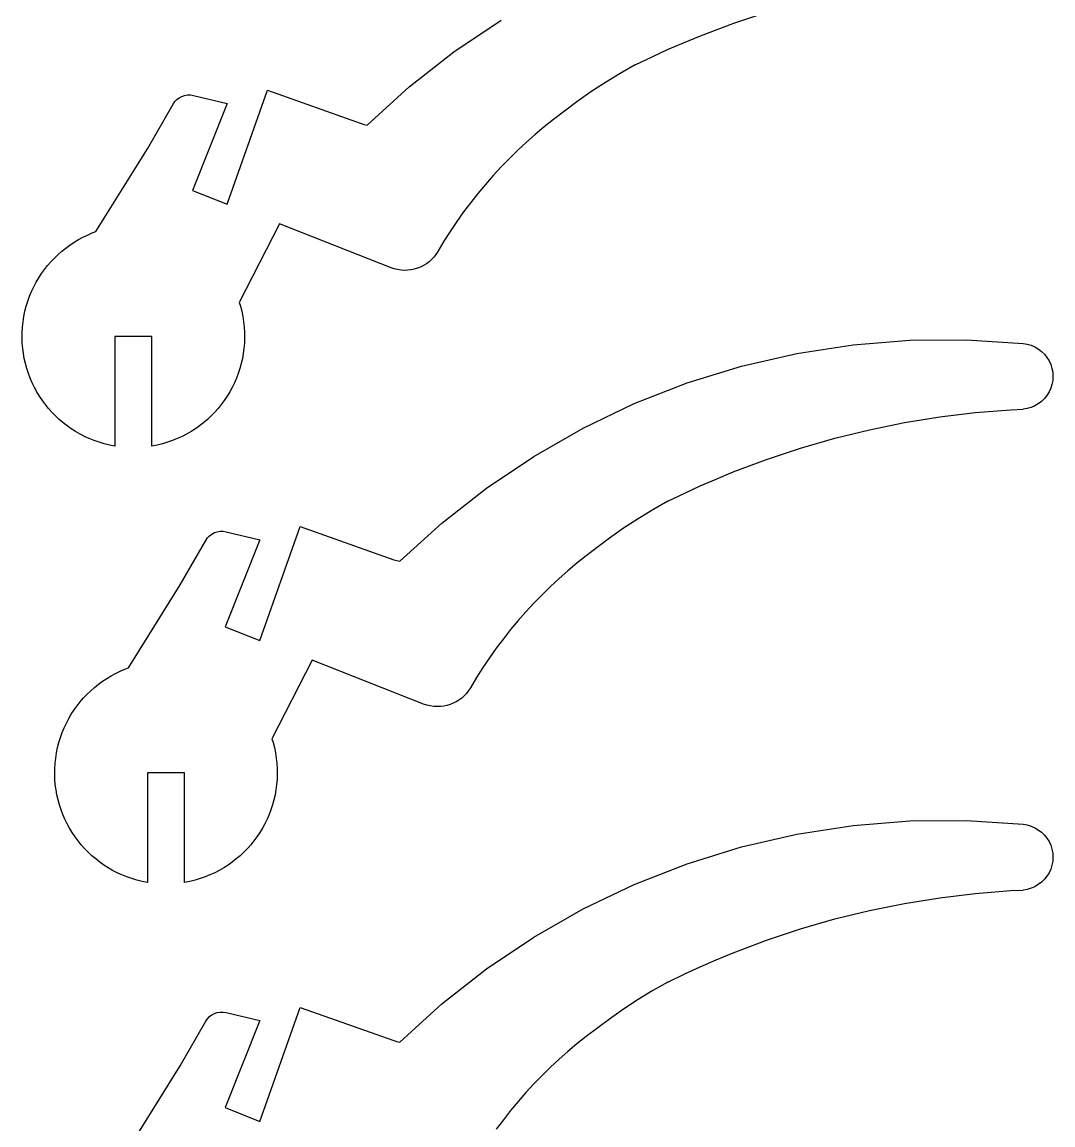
# Model space of a CAD drawing. Extents: x -322 to 322, y -250 to 250.
# Drawn here: x 26.3 to 113.1, y -121.3 to -28.4 of the extents above; entities that cross this region are included whole.
import ezdxf

# ---------------------------------------------------------------- set-up
doc = ezdxf.new("R2010")
doc.units = 0
doc.header["$MEASUREMENT"] = 0
doc.layers.get('0').update_dxf_attribs({"linetype": 'CONTINUOUS'})

msp = doc.modelspace()

# ---------------------------------------------------------------- linework, layer by layer
for p, q in [((86.22, -28.446), (89.076, -27.497)), ((62.642, -30.862), (66.613, -28.192)), ((83.404, -29.51), (86.22, -28.446)), ((81.984, -30.112), (83.404, -29.51)), ((80.634, -30.685), (81.984, -30.112)), ((58.876, -33.816), (62.642, -30.862)), ((77.913, -31.972), (79.409, -31.265)), ((79.409, -31.265), (80.634, -30.685)), ((77.913, -31.972), (76.646, -32.688)), ((76.646, -32.688), (75.401, -33.446)), ((43.549, -43.71), (46.955, -34.109)), ((46.955, -34.109), (54.827, -36.901)), ((55.335, -37.036), (58.876, -33.816)), ((74.181, -34.247), (72.986, -35.089)), ((75.401, -33.446), (74.181, -34.247)), ((36.827, -39.027), (38.987, -35.277)), ((38.987, -35.277), (39.133, -35.066)), ((39.133, -35.066), (39.307, -34.885)), ((39.307, -34.885), (39.506, -34.736)), ((39.506, -34.736), (39.724, -34.621)), ((39.724, -34.621), (39.958, -34.542)), ((39.958, -34.542), (40.203, -34.501)), ((40.203, -34.501), (40.454, -34.499)), ((40.454, -34.499), (40.707, -34.538)), ((43.555, -35.226), (40.636, -42.549)), ((40.707, -34.538), (43.555, -35.226)), ((72.986, -35.089), (71.025, -36.57)), ((54.827, -36.901), (55.08, -36.979)), ((55.08, -36.979), (55.335, -37.036)), ((71.025, -36.57), (70.248, -37.189)), ((69.489, -37.827), (68.746, -38.483)), ((70.248, -37.189), (69.489, -37.827)), ((68.746, -38.483), (68.022, -39.157)), ((32.499, -46.015), (36.827, -39.027)), ((67.314, -39.85), (66.625, -40.56)), ((68.022, -39.157), (67.314, -39.85)), ((66.625, -40.56), (65.955, -41.287)), ((65.955, -41.287), (65.303, -42.031)), ((40.636, -42.549), (43.549, -43.71)), ((65.303, -42.031), (64.67, -42.792)), ((64.057, -43.569), (63.463, -44.361)), ((64.67, -42.792), (64.057, -43.569)), ((63.463, -44.361), (62.89, -45.169)), ((47.942, -45.361), (44.564, -51.975)), ((57.345, -49.054), (47.942, -45.361)), ((62.89, -45.169), (62.337, -45.992)), ((31.402, -46.485), (31.79, -46.299)), ((31.79, -46.299), (32.187, -46.13)), ((32.187, -46.13), (32.499, -46.015)), ((62.337, -45.992), (61.804, -46.83)), ((29.955, -47.395), (30.3, -47.144)), ((30.3, -47.144), (30.656, -46.908)), ((30.656, -46.908), (31.024, -46.688)), ((31.024, -46.688), (31.402, -46.485)), ((61.804, -46.83), (61.293, -47.682)), ((28.701, -48.548), (28.994, -48.239)), ((28.994, -48.239), (29.302, -47.943)), ((29.302, -47.943), (29.622, -47.662)), ((29.622, -47.662), (29.955, -47.395)), ((60.955, -48.158), (60.759, -48.366)), ((61.133, -47.929), (60.955, -48.158)), ((61.293, -47.682), (61.133, -47.929)), ((27.906, -49.554), (28.156, -49.206)), ((28.156, -49.206), (28.421, -48.871)), ((28.421, -48.871), (28.701, -48.548)), ((57.624, -49.149), (57.345, -49.054)), ((57.905, -49.217), (57.624, -49.149)), ((58.189, -49.259), (57.905, -49.217)), ((59.032, -49.235), (58.753, -49.268)), ((59.305, -49.178), (59.032, -49.235)), ((59.573, -49.098), (59.305, -49.178)), ((59.832, -48.995), (59.573, -49.098)), ((60.082, -48.87), (59.832, -48.995)), ((60.321, -48.723), (60.082, -48.87)), ((60.547, -48.555), (60.321, -48.723)), ((60.759, -48.366), (60.547, -48.555)), ((27.454, -50.285), (27.672, -49.914)), ((27.672, -49.914), (27.906, -49.554)), ((58.472, -49.276), (58.189, -49.259)), ((58.753, -49.268), (58.472, -49.276)), ((26.902, -51.461), (27.068, -51.059)), ((27.068, -51.059), (27.253, -50.666)), ((27.253, -50.666), (27.454, -50.285)), ((26.625, -52.293), (26.754, -51.872)), ((26.754, -51.872), (26.902, -51.461)), ((44.564, -51.975), (44.661, -52.293)), ((26.425, -53.159), (26.515, -52.722)), ((26.515, -52.722), (26.625, -52.293)), ((44.661, -52.293), (44.771, -52.722)), ((44.771, -52.722), (44.861, -53.159)), ((26.306, -54.055), (26.355, -53.603)), ((26.355, -53.603), (26.425, -53.159)), ((44.861, -53.159), (44.931, -53.603)), ((44.931, -53.603), (44.98, -54.055)), ((26.273, -54.958), (26.279, -54.508)), ((26.279, -54.508), (26.306, -54.055)), ((44.98, -54.055), (45.007, -54.508)), ((45.007, -54.508), (45.013, -54.958)), ((26.289, -55.404), (26.273, -54.958)), ((26.325, -55.845), (26.289, -55.404)), ((34.075, -54.842), (34.075, -64.08)), ((37.211, -54.842), (34.075, -54.842)), ((37.211, -64.08), (37.211, -54.842)), ((44.997, -55.404), (44.961, -55.845)), ((45.013, -54.958), (44.997, -55.404)), ((91.531, -56.273), (96.261, -55.541)), ((96.261, -55.541), (101.031, -55.155)), ((101.031, -55.155), (105.817, -55.12)), ((105.817, -55.12), (110.593, -55.433)), ((110.593, -55.433), (110.929, -55.489)), ((110.929, -55.489), (111.255, -55.585)), ((111.255, -55.585), (111.568, -55.721)), ((111.568, -55.721), (111.862, -55.893)), ((26.383, -56.282), (26.325, -55.845)), ((26.46, -56.712), (26.383, -56.282)), ((44.903, -56.282), (44.826, -56.712)), ((44.961, -55.845), (44.903, -56.282)), ((86.867, -57.348), (91.531, -56.273)), ((111.862, -55.893), (112.132, -56.1)), ((112.132, -56.1), (112.375, -56.339)), ((112.375, -56.339), (112.588, -56.605)), ((112.588, -56.605), (112.766, -56.895)), ((26.556, -57.136), (26.46, -56.712)), ((26.672, -57.554), (26.556, -57.136)), ((26.807, -57.964), (26.672, -57.554)), ((44.614, -57.554), (44.479, -57.964)), ((44.73, -57.136), (44.614, -57.554)), ((44.826, -56.712), (44.73, -57.136)), ((82.295, -58.761), (86.867, -57.348)), ((112.766, -56.895), (112.907, -57.205)), ((112.907, -57.205), (113.01, -57.53)), ((113.01, -57.53), (113.072, -57.865)), ((26.96, -58.366), (26.807, -57.964)), ((27.13, -58.76), (26.96, -58.366)), ((44.326, -58.366), (44.156, -58.76)), ((44.479, -57.964), (44.326, -58.366)), ((113.072, -57.865), (113.093, -58.205)), ((113.093, -58.205), (113.072, -58.545)), ((27.318, -59.144), (27.13, -58.76)), ((27.524, -59.519), (27.318, -59.144)), ((43.967, -59.144), (43.762, -59.519)), ((44.156, -58.76), (43.967, -59.144)), ((77.838, -60.505), (82.295, -58.761)), ((112.907, -59.205), (112.766, -59.515)), ((113.01, -58.88), (112.907, -59.205)), ((113.072, -58.545), (113.01, -58.88)), ((27.745, -59.884), (27.524, -59.519)), ((27.983, -60.239), (27.745, -59.884)), ((28.237, -60.581), (27.983, -60.239)), ((43.303, -60.239), (43.049, -60.581)), ((43.541, -59.884), (43.303, -60.239)), ((43.762, -59.519), (43.541, -59.884)), ((112.132, -60.31), (111.862, -60.517)), ((112.375, -60.071), (112.132, -60.31)), ((112.588, -59.805), (112.375, -60.071)), ((112.766, -59.515), (112.588, -59.805)), ((28.505, -60.912), (28.237, -60.581)), ((28.789, -61.231), (28.505, -60.912)), ((29.087, -61.537), (28.789, -61.231)), ((42.497, -61.231), (42.199, -61.537)), ((42.781, -60.912), (42.497, -61.231)), ((43.049, -60.581), (42.781, -60.912)), ((73.519, -62.568), (77.838, -60.505)), ((103.561, -61.617), (106.549, -61.257)), ((106.549, -61.257), (109.549, -61.018)), ((109.549, -61.018), (110.593, -60.977)), ((110.929, -60.921), (110.593, -60.977)), ((111.255, -60.825), (110.929, -60.921)), ((111.568, -60.69), (111.255, -60.825)), ((111.862, -60.517), (111.568, -60.69)), ((29.399, -61.829), (29.087, -61.537)), ((29.725, -62.107), (29.399, -61.829)), ((30.063, -62.371), (29.725, -62.107)), ((41.561, -62.107), (41.223, -62.371)), ((41.887, -61.829), (41.561, -62.107)), ((42.199, -61.537), (41.887, -61.829)), ((97.64, -62.696), (100.59, -62.097)), ((100.59, -62.097), (103.561, -61.617)), ((30.415, -62.619), (30.063, -62.371)), ((30.778, -62.852), (30.415, -62.619)), ((31.153, -63.068), (30.778, -62.852)), ((31.54, -63.268), (31.153, -63.068)), ((40.133, -63.068), (39.746, -63.268)), ((40.508, -62.852), (40.133, -63.068)), ((40.871, -62.619), (40.508, -62.852)), ((41.223, -62.371), (40.871, -62.619)), ((69.363, -64.942), (73.519, -62.568)), ((94.717, -63.413), (97.64, -62.696)), ((31.938, -63.45), (31.54, -63.268)), ((32.346, -63.614), (31.938, -63.45)), ((32.764, -63.76), (32.346, -63.614)), ((33.192, -63.886), (32.764, -63.76)), ((33.629, -63.993), (33.192, -63.886)), ((34.075, -64.08), (33.629, -63.993)), ((37.657, -63.993), (37.211, -64.08)), ((38.094, -63.886), (37.657, -63.993)), ((38.522, -63.76), (38.094, -63.886)), ((38.94, -63.614), (38.522, -63.76)), ((39.348, -63.45), (38.94, -63.614)), ((39.746, -63.268), (39.348, -63.45)), ((91.826, -64.247), (94.717, -63.413)), ((65.392, -67.612), (69.363, -64.942)), ((88.97, -65.196), (91.826, -64.247)), ((86.154, -66.26), (88.97, -65.196)), ((83.384, -67.435), (84.734, -66.862)), ((84.734, -66.862), (86.154, -66.26)), ((61.626, -70.566), (65.392, -67.612)), ((82.159, -68.015), (83.384, -67.435)), ((80.663, -68.722), (79.396, -69.438)), ((80.663, -68.722), (82.159, -68.015)), ((79.396, -69.438), (78.151, -70.196)), ((58.085, -73.786), (61.626, -70.566)), ((78.151, -70.196), (76.931, -70.997)), ((42.057, -71.635), (42.256, -71.486)), ((42.256, -71.486), (42.474, -71.371)), ((42.474, -71.371), (42.708, -71.292)), ((42.708, -71.292), (42.953, -71.251)), ((42.953, -71.251), (43.204, -71.249)), ((43.204, -71.249), (43.457, -71.288)), ((43.457, -71.288), (46.305, -71.976)), ((46.299, -80.46), (49.705, -70.859)), ((49.705, -70.859), (57.577, -73.651)), ((76.931, -70.997), (75.736, -71.839)), ((39.577, -75.777), (41.737, -72.027)), ((41.737, -72.027), (41.883, -71.816)), ((41.883, -71.816), (42.057, -71.635)), ((46.305, -71.976), (43.386, -79.299)), ((75.736, -71.839), (73.775, -73.32)), ((73.775, -73.32), (72.998, -73.939)), ((57.577, -73.651), (57.83, -73.729)), ((57.83, -73.729), (58.085, -73.786)), ((72.998, -73.939), (72.239, -74.577)), ((71.496, -75.233), (70.772, -75.907)), ((72.239, -74.577), (71.496, -75.233)), ((35.249, -82.765), (39.577, -75.777)), ((70.772, -75.907), (70.064, -76.6)), ((70.064, -76.6), (69.375, -77.31)), ((69.375, -77.31), (68.705, -78.037)), ((68.053, -78.781), (67.42, -79.542)), ((68.705, -78.037), (68.053, -78.781)), ((43.386, -79.299), (46.299, -80.46)), ((67.42, -79.542), (66.807, -80.319)), ((66.807, -80.319), (66.213, -81.111)), ((66.213, -81.111), (65.64, -81.919)), ((50.692, -82.111), (47.314, -88.725)), ((60.095, -85.804), (50.692, -82.111)), ((65.64, -81.919), (65.087, -82.742)), ((33.406, -83.658), (33.774, -83.438)), ((33.774, -83.438), (34.152, -83.235)), ((34.152, -83.235), (34.54, -83.049)), ((34.54, -83.049), (34.937, -82.88)), ((34.937, -82.88), (35.249, -82.765)), ((64.554, -83.58), (64.043, -84.432)), ((65.087, -82.742), (64.554, -83.58)), ((32.052, -84.693), (32.372, -84.412)), ((32.372, -84.412), (32.705, -84.145)), ((32.705, -84.145), (33.05, -83.894)), ((33.05, -83.894), (33.406, -83.658)), ((64.043, -84.432), (63.883, -84.679)), ((31.171, -85.621), (31.451, -85.298)), ((31.451, -85.298), (31.744, -84.989)), ((31.744, -84.989), (32.052, -84.693)), ((63.297, -85.305), (63.071, -85.473)), ((63.509, -85.116), (63.297, -85.305)), ((63.705, -84.908), (63.509, -85.116)), ((63.883, -84.679), (63.705, -84.908)), ((30.422, -86.664), (30.656, -86.304)), ((30.656, -86.304), (30.906, -85.956)), ((30.906, -85.956), (31.171, -85.621)), ((60.374, -85.899), (60.095, -85.804)), ((60.655, -85.967), (60.374, -85.899)), ((60.939, -86.009), (60.655, -85.967)), ((61.222, -86.026), (60.939, -86.009)), ((61.503, -86.018), (61.222, -86.026)), ((61.782, -85.985), (61.503, -86.018)), ((62.055, -85.928), (61.782, -85.985)), ((62.323, -85.848), (62.055, -85.928)), ((62.582, -85.745), (62.323, -85.848)), ((62.832, -85.62), (62.582, -85.745)), ((63.071, -85.473), (62.832, -85.62)), ((30.003, -87.416), (30.204, -87.035)), ((30.204, -87.035), (30.422, -86.664)), ((29.504, -88.622), (29.652, -88.211)), ((29.652, -88.211), (29.818, -87.809)), ((29.818, -87.809), (30.003, -87.416)), ((29.265, -89.472), (29.375, -89.043)), ((29.375, -89.043), (29.504, -88.622)), ((47.314, -88.725), (47.411, -89.043)), ((47.411, -89.043), (47.521, -89.472)), ((29.105, -90.353), (29.175, -89.909)), ((29.175, -89.909), (29.265, -89.472)), ((47.521, -89.472), (47.611, -89.909)), ((47.611, -89.909), (47.681, -90.353)), ((29.029, -91.258), (29.056, -90.805)), ((29.056, -90.805), (29.105, -90.353)), ((47.681, -90.353), (47.73, -90.805)), ((47.73, -90.805), (47.757, -91.258)), ((29.023, -91.708), (29.029, -91.258)), ((29.039, -92.154), (29.023, -91.708)), ((36.825, -91.592), (36.825, -100.83)), ((39.961, -91.592), (36.825, -91.592)), ((39.961, -100.83), (39.961, -91.592)), ((47.763, -91.708), (47.747, -92.154)), ((47.757, -91.258), (47.763, -91.708)), ((29.075, -92.595), (29.039, -92.154)), ((29.133, -93.032), (29.075, -92.595)), ((47.711, -92.595), (47.653, -93.032)), ((47.747, -92.154), (47.711, -92.595)), ((29.21, -93.462), (29.133, -93.032)), ((29.306, -93.886), (29.21, -93.462)), ((47.576, -93.462), (47.48, -93.886)), ((47.653, -93.032), (47.576, -93.462)), ((29.422, -94.304), (29.306, -93.886)), ((29.557, -94.714), (29.422, -94.304)), ((29.71, -95.116), (29.557, -94.714)), ((47.229, -94.714), (47.076, -95.116)), ((47.364, -94.304), (47.229, -94.714)), ((47.48, -93.886), (47.364, -94.304)), ((29.88, -95.51), (29.71, -95.116)), ((30.068, -95.894), (29.88, -95.51)), ((46.906, -95.51), (46.717, -95.894)), ((47.076, -95.116), (46.906, -95.51)), ((96.261, -96.041), (101.031, -95.655)), ((101.031, -95.655), (105.817, -95.62)), ((105.817, -95.62), (110.593, -95.933)), ((30.274, -96.269), (30.068, -95.894)), ((30.495, -96.634), (30.274, -96.269)), ((46.512, -96.269), (46.291, -96.634)), ((46.717, -95.894), (46.512, -96.269)), ((91.531, -96.773), (96.261, -96.041)), ((110.593, -95.933), (110.929, -95.989)), ((110.929, -95.989), (111.255, -96.085)), ((111.255, -96.085), (111.568, -96.221)), ((111.568, -96.221), (111.862, -96.393)), ((111.862, -96.393), (112.132, -96.6)), ((112.132, -96.6), (112.375, -96.839)), ((30.733, -96.989), (30.495, -96.634)), ((30.987, -97.331), (30.733, -96.989)), ((31.255, -97.662), (30.987, -97.331)), ((45.799, -97.331), (45.531, -97.662)), ((46.053, -96.989), (45.799, -97.331)), ((46.291, -96.634), (46.053, -96.989)), ((86.867, -97.848), (91.531, -96.773)), ((112.375, -96.839), (112.588, -97.105)), ((112.588, -97.105), (112.766, -97.395)), ((112.766, -97.395), (112.907, -97.705)), ((31.539, -97.981), (31.255, -97.662)), ((31.837, -98.287), (31.539, -97.981)), ((32.149, -98.579), (31.837, -98.287)), ((44.949, -98.287), (44.637, -98.579)), ((45.247, -97.981), (44.949, -98.287)), ((45.531, -97.662), (45.247, -97.981)), ((82.295, -99.261), (86.867, -97.848)), ((112.907, -97.705), (113.01, -98.03)), ((113.01, -98.03), (113.072, -98.365)), ((113.072, -98.365), (113.093, -98.705)), ((32.475, -98.857), (32.149, -98.579)), ((32.813, -99.121), (32.475, -98.857)), ((33.165, -99.369), (32.813, -99.121)), ((33.528, -99.602), (33.165, -99.369)), ((43.621, -99.369), (43.258, -99.602)), ((43.973, -99.121), (43.621, -99.369)), ((44.311, -98.857), (43.973, -99.121)), ((44.637, -98.579), (44.311, -98.857)), ((77.838, -101.005), (82.295, -99.261)), ((113.01, -99.38), (112.907, -99.705)), ((113.072, -99.045), (113.01, -99.38)), ((113.093, -98.705), (113.072, -99.045)), ((33.903, -99.818), (33.528, -99.602)), ((34.29, -100.018), (33.903, -99.818)), ((34.688, -100.2), (34.29, -100.018)), ((35.096, -100.364), (34.688, -100.2)), ((42.098, -100.2), (41.69, -100.364)), ((42.496, -100.018), (42.098, -100.2)), ((42.883, -99.818), (42.496, -100.018)), ((43.258, -99.602), (42.883, -99.818)), ((112.588, -100.305), (112.375, -100.571)), ((112.766, -100.015), (112.588, -100.305)), ((112.907, -99.705), (112.766, -100.015)), ((35.514, -100.51), (35.096, -100.364)), ((35.942, -100.636), (35.514, -100.51)), ((36.379, -100.743), (35.942, -100.636)), ((36.825, -100.83), (36.379, -100.743)), ((40.407, -100.743), (39.961, -100.83)), ((40.844, -100.636), (40.407, -100.743)), ((41.272, -100.51), (40.844, -100.636)), ((41.69, -100.364), (41.272, -100.51)), ((73.519, -103.068), (77.838, -101.005)), ((111.568, -101.19), (111.255, -101.325)), ((111.862, -101.017), (111.568, -101.19)), ((112.132, -100.81), (111.862, -101.017)), ((112.375, -100.571), (112.132, -100.81)), ((100.59, -102.597), (103.561, -102.117)), ((103.561, -102.117), (106.549, -101.757)), ((106.549, -101.757), (109.549, -101.518)), ((109.549, -101.518), (110.593, -101.477)), ((110.929, -101.421), (110.593, -101.477)), ((111.255, -101.325), (110.929, -101.421)), ((69.363, -105.442), (73.519, -103.068)), ((97.64, -103.196), (100.59, -102.597)), ((91.826, -104.747), (94.717, -103.913)), ((94.717, -103.913), (97.64, -103.196)), ((88.97, -105.696), (91.826, -104.747)), ((65.392, -108.112), (69.363, -105.442)), ((86.154, -106.76), (88.97, -105.696)), ((84.734, -107.362), (86.154, -106.76)), ((83.384, -107.935), (84.734, -107.362)), ((61.626, -111.066), (65.392, -108.112)), ((80.663, -109.222), (82.159, -108.515)), ((82.159, -108.515), (83.384, -107.935)), ((80.663, -109.222), (79.396, -109.938)), ((79.396, -109.938), (78.151, -110.696)), ((46.299, -120.96), (49.705, -111.359)), ((49.705, -111.359), (57.577, -114.151)), ((58.085, -114.286), (61.626, -111.066)), ((78.151, -110.696), (76.931, -111.497)), ((41.737, -112.527), (41.883, -112.316)), ((41.883, -112.316), (42.057, -112.135)), ((42.057, -112.135), (42.256, -111.986)), ((42.256, -111.986), (42.474, -111.871)), ((42.474, -111.871), (42.708, -111.792)), ((42.708, -111.792), (42.953, -111.751)), ((42.953, -111.751), (43.204, -111.749)), ((43.204, -111.749), (43.457, -111.788)), ((43.457, -111.788), (46.305, -112.476)), ((75.736, -112.339), (73.775, -113.82)), ((76.931, -111.497), (75.736, -112.339)), ((39.577, -116.277), (41.737, -112.527)), ((46.305, -112.476), (43.386, -119.799)), ((57.577, -114.151), (57.83, -114.229)), ((57.83, -114.229), (58.085, -114.286)), ((73.775, -113.82), (72.998, -114.439)), ((72.239, -115.077), (71.496, -115.733)), ((72.998, -114.439), (72.239, -115.077)), ((71.496, -115.733), (70.772, -116.407)), ((35.249, -123.265), (39.577, -116.277)), ((70.772, -116.407), (70.064, -117.1)), ((69.375, -117.81), (68.705, -118.537)), ((70.064, -117.1), (69.375, -117.81)), ((68.705, -118.537), (68.053, -119.281)), ((43.386, -119.799), (46.299, -120.96)), ((68.053, -119.281), (67.42, -120.042)), ((67.42, -120.042), (66.807, -120.819)), ((66.807, -120.819), (66.213, -121.611))]:
    msp.add_line(p, q)

doc.saveas('drawing.dxf')
